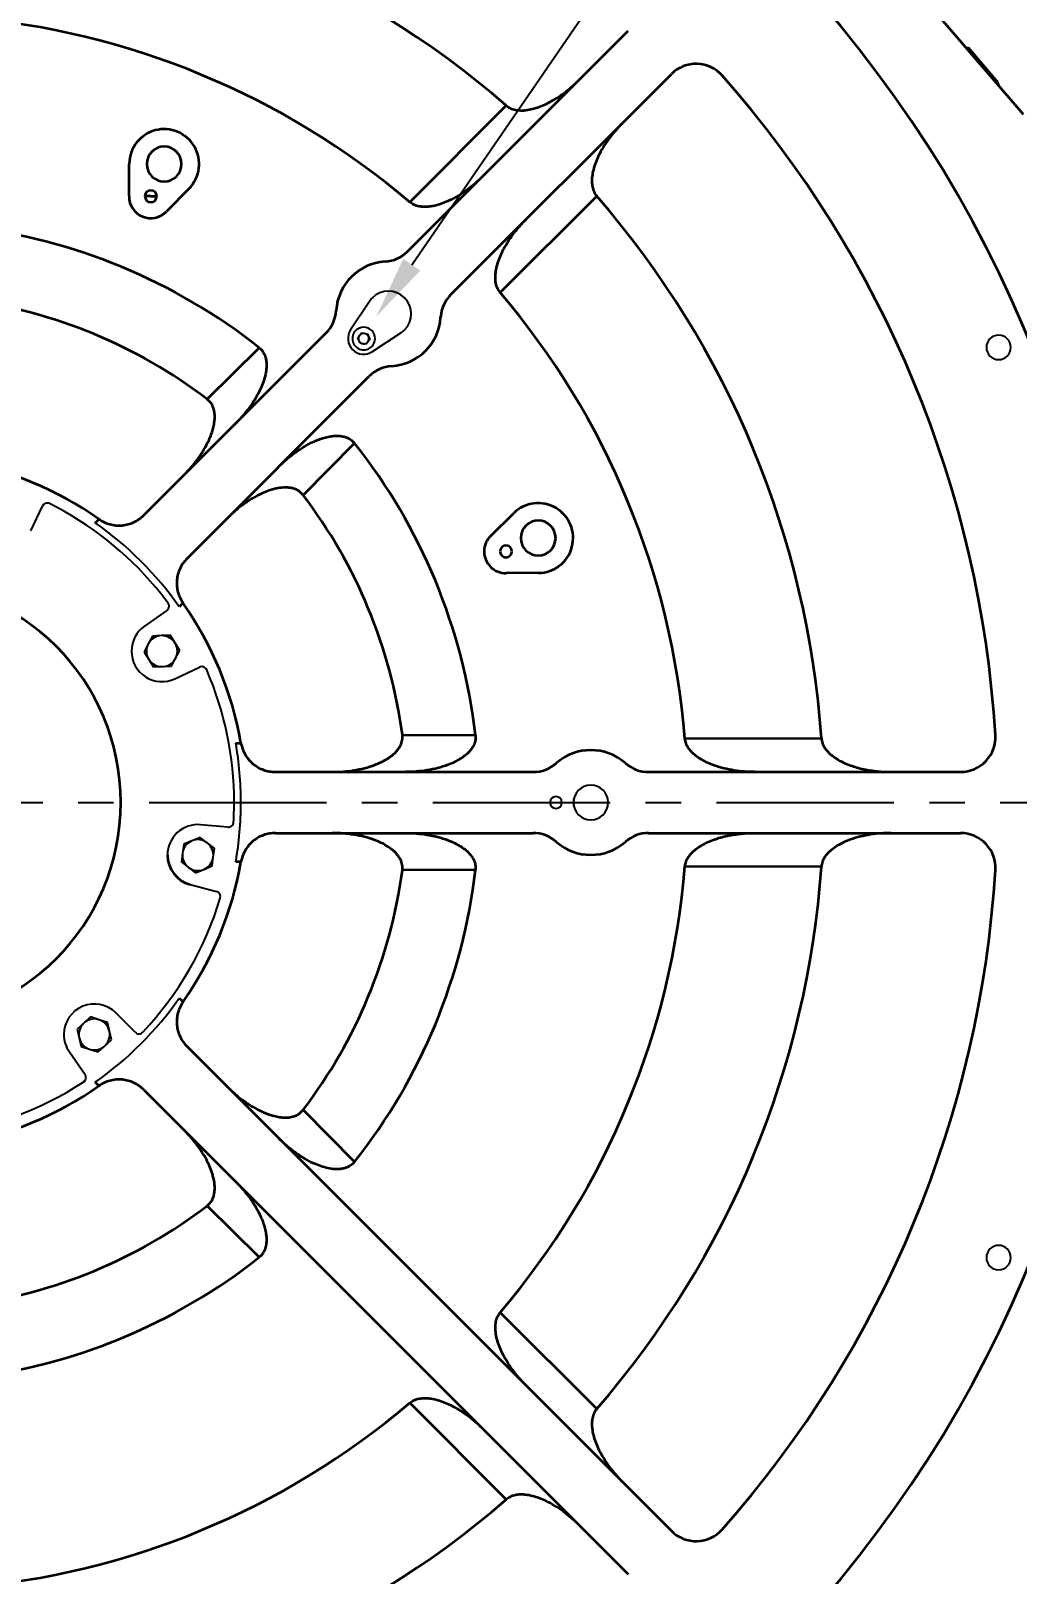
# Model space of a CAD drawing. Header units: millimetres. Extents: x -13 to 15102, y -1400 to 6249.
# Drawn here: x 1712 to 2277, y 2085 to 2969 of the extents above; entities that cross this region are included whole.
import ezdxf
from ezdxf import colors
from ezdxf.entities.mleader import LeaderData, LeaderLine
from ezdxf.math import Vec2, Vec3

# ---------------------------------------------------------------- set-up
doc = ezdxf.new("R2010")
doc.units = ezdxf.units.MM
doc.header["$LTSCALE"] = 2
doc.linetypes.add('CENTER', pattern=[10.16, 6.35, -1.27, 1.27, -1.27])
doc.linetypes.add('CENTER8', pattern=[6.35, 3.96875, -0.79375, 0.79375, -0.79375])
doc.layers.add('1轮廓实线层', color=7, linetype='Continuous')
doc.layers.add('3中心线层', color=1, linetype='CENTER8')
doc.styles.get("Standard").update_dxf_attribs({"font": 'isocp.shx', "height": 34, "bigfont": 'whgtxt.shx'})
doc.dimstyles.new('ISO-25', dxfattribs={"dimtxt": 34, "dimasz": 35, "dimexe": 10, "dimexo": 10, "dimgap": 10, "dimtad": 1, "dimdec": 4, "dimtxsty": 'Standard', "dimcen": 2.5, "dimclrd": 3, "dimclre": 3, "dimclrt": 2, "dimadec": 1, "dimazin": 2, "dimtfac": 1, "dimtdec": 4, "dimtmove": 0, "dimatfit": 3, "dimfxl": 1, "dimarcsym": 0})

# ---------------------------------------------------------------- blocks, each defined once
blk = doc.blocks.new('*D4358')
at = {"color": 3, "lineweight": -2}
for p, q in [((712.94, 2276.3), (712.94, 1325.32)), ((2560.67, 2276.3), (2560.67, 1325.32)), ((747.94, 1335.32), (2525.67, 1335.32))]:
    blk.add_line(p, q, dxfattribs=at)
at = {"color": 3}
for points in [[(747.94, 1341.15), (747.94, 1329.49), (712.94, 1335.32)], [(2525.67, 1329.49), (2525.67, 1341.15), (2560.67, 1335.32)]]:
    blk.add_solid(points, dxfattribs=at)
at = {"layer": 'Defpoints', "color": 0}
for p in [(712.94, 2286.3), (2560.67, 2286.3), (2560.67, 1335.32)]:
    blk.add_point(p, dxfattribs=at)
at = {"color": 2, "insert": (1636.81, 1364.02), "char_height": 34, "attachment_point": 5}
blk.add_mtext('1850(Max)', dxfattribs=at)

msp = doc.modelspace()

# ---------------------------------------------------------------- linework, layer by layer
at = {"layer": '1轮廓实线层', "lineweight": 35}
for p, q in [((2280.67421, 2921.06578), (2124.05064, 3103.51211)), ((1927.83289, 2842.55463), (2054.24409, 2968.96583)), ((1952.58164, 2817.80589), (2078.99283, 2944.21709)), ((1929.02332, 2870.88001), (1984.20387, 2926.22665)), ((1768.19701, 2874.26308), (1768.35094, 2892.80296)), ((1802.60932, 2878.61267), (1789.6085, 2865.39418)), ((1780.69658, 2874.15931), (1777.29658, 2874.15931)), ((1780.69658, 2874.15931), (1784.09657, 2874.15931)), ((2036.25365, 2874.17686), (1980.90701, 2818.99631)), ((1776.69814, 2691.41987), (1881.06217, 2795.78391)), ((1813.0037, 2757.89954), (1842.76616, 2787.41816)), ((1801.44687, 2666.67114), (1905.81091, 2771.03517)), ((1897.44516, 2732.73916), (1867.92654, 2702.97669)), ((1975.42118, 2679.5815), (1988.63967, 2692.58231)), ((2002.82996, 2658.32393), (1984.29008, 2658.17)), ((1924.82283, 2565.61693), (1966.74087, 2565.44451)), ((2086.75032, 2563.46793), (2164.90488, 2563.58536)), ((1852.14268, 2544.28061), (1999.73573, 2544.28061)), ((2065.87951, 2544.28061), (2244.65196, 2544.28061)), ((1852.14268, 2509.28061), (1999.73573, 2509.28061)), ((2065.87951, 2509.28061), (2244.65196, 2509.28061)), ((1966.74087, 2488.1167), (1924.82283, 2487.94429)), ((2164.90488, 2489.97586), (2086.75032, 2490.09329)), ((1801.44687, 2386.89008), (2078.99283, 2109.34413)), ((1776.69814, 2362.14135), (2054.24409, 2084.59539)), ((1867.92654, 2350.58453), (1897.44516, 2320.82206)), ((1842.76616, 2266.14306), (1813.0037, 2295.66168)), ((1980.90701, 2234.5649), (2036.25365, 2179.38436)), ((1984.20387, 2127.33457), (1929.02332, 2182.68121))]:
    msp.add_line(p, q, dxfattribs=at)
at = {"layer": '1轮廓实线层'}
for p, q in [((2248.30871, 2958.76748), (2249.21917, 2959.5491)), ((2249.21917, 2959.5491), (2265.5034, 2940.58007)), ((2265.5034, 2940.58007), (2266.76255, 2937.27106)), ((1905.97676, 2813.96309), (1895.17157, 2797.61535)), ((1899.2457, 2793.10802), (1901.35699, 2795.85436)), ((1901.35699, 2795.85436), (1904.79105, 2795.3991)), ((1904.79105, 2795.3991), (1906.11382, 2792.1975)), ((1907.64236, 2785.14457), (1923.99009, 2795.94976)), ((1900.56848, 2789.90642), (1899.2457, 2793.10802)), ((1904.00254, 2789.45116), (1900.56848, 2789.90642)), ((1906.11382, 2792.1975), (1904.00254, 2789.45116)), ((1711.97261, 2682.43819), (1718.61325, 2696.67909)), ((1789.91956, 2636.846), (1777.04815, 2627.83334)), ((1781.57079, 2622.16888), (1779.20337, 2617.63111)), ((1786.68433, 2622.38752), (1781.57079, 2622.16888)), ((1791.79787, 2622.60616), (1786.68433, 2622.38752)), ((1797.2901, 2613.96789), (1791.79787, 2622.60616)), ((1779.20337, 2617.63111), (1776.83595, 2613.09334)), ((1776.83595, 2613.09334), (1779.58206, 2608.7742)), ((1792.55525, 2604.89233), (1794.92268, 2609.43012)), ((1794.92268, 2609.43012), (1797.2901, 2613.96789)), ((1779.58206, 2608.7742), (1782.32817, 2604.45506)), ((1782.32817, 2604.45506), (1787.44171, 2604.6737)), ((1787.44171, 2604.6737), (1792.55525, 2604.89233)), ((1794.44211, 2597.70611), (1808.68301, 2604.34675)), ((2022.80762, 2526.78061), (2023.04482, 2526.78061)), ((2023.04482, 2526.78061), (2023.03889, 2528.91889)), ((2023.03889, 2524.64233), (2023.04482, 2526.78061)), ((1824.84684, 2512.67713), (1809.19353, 2514.04662)), ((1799.55629, 2502.89152), (1798.88365, 2497.8177)), ((1804.28666, 2504.8459), (1799.55629, 2502.89152)), ((1809.01704, 2506.80029), (1804.28666, 2504.8459)), ((1813.07477, 2503.68085), (1809.01704, 2506.80029)), ((1817.13251, 2500.56142), (1813.07477, 2503.68085)), ((1798.88365, 2497.8177), (1798.211, 2492.74388)), ((1815.78723, 2490.41379), (1816.45987, 2495.4876)), ((1816.45987, 2495.4876), (1817.13251, 2500.56142)), ((1798.211, 2492.74388), (1802.26873, 2489.62445)), ((1802.26873, 2489.62445), (1806.32647, 2486.50501)), ((1806.32647, 2486.50501), (1811.05686, 2488.4594)), ((1811.05686, 2488.4594), (1815.78723, 2490.41379)), ((1803.15267, 2479.78719), (1818.33035, 2475.72034)), ((1771.78847, 2395.10744), (1760.67763, 2406.21827)), ((1742.34806, 2400.41326), (1738.57139, 2396.95886)), ((1738.57139, 2396.95886), (1739.67467, 2391.96098)), ((1746.12472, 2403.86767), (1742.34806, 2400.41326)), ((1751.00465, 2402.32419), (1746.12472, 2403.86767)), ((1755.88458, 2400.78071), (1751.00465, 2402.32419)), ((1756.98785, 2395.78282), (1755.88458, 2400.78071)), ((1739.67467, 2391.96098), (1740.77794, 2386.96309)), ((1750.53781, 2383.87612), (1758.09113, 2390.78494)), ((1758.09113, 2390.78494), (1756.98785, 2395.78282)), ((1734.02853, 2383.85702), (1743.04119, 2370.9856)), ((1740.77794, 2386.96309), (1745.65788, 2385.4196)), ((1745.65788, 2385.4196), (1750.53781, 2383.87612))]:
    msp.add_line(p, q, dxfattribs=at)
at = {"layer": '1轮廓实线层', "lineweight": 35, "flags": 128}
for points in [[(1748.88989, 2686.99161), (1750.06376, 2688.2031), (1750.98615, 2689.15466)], [(1799.18166, 2640.95915), (1797.97054, 2639.78521), (1797.01861, 2638.86289)], [(1829.34803, 2560.81275), (1831.03474, 2560.83936), (1832.35983, 2560.85998)], [(1832.35983, 2492.70124), (1830.67333, 2492.72753), (1829.34803, 2492.74847)], [(1797.01861, 2414.69833), (1798.2301, 2413.52446), (1799.18166, 2412.60207)], [(1750.98615, 2364.40656), (1749.81221, 2365.61768), (1748.88989, 2366.56961)]]:
    msp.add_lwpolyline(points, dxfattribs=at)
at = {"layer": '1轮廓实线层', "lineweight": 35}
for centre, radius, start, end in [((1636.80761, 2526.78061), 699, 0, 180), ((1636.80761, 2526.78061), 529.37822, 48.98667641, 86.01332359), ((1636.80761, 2526.78061), 451.43594, 49.66145717, 85.33854283), ((2093.13498, 2930.07497), 20, 41.46970142, 135), ((1636.80761, 2526.78061), 629, 3.53029858, 41.46970142), ((1788.35025, 2892.6369), 20, 315.47568716, 179.52431284), ((1788.35025, 2892.6369), 10, 0, 180), ((1788.35025, 2892.6369), 10, 180, 0), ((1780.69658, 2874.15931), 12.5, 179.52431284, 180), ((1780.69658, 2874.15931), 3.4, 0, 180), ((1780.69658, 2874.15931), 12.5, 180, 315.47568716), ((1780.69658, 2874.15931), 3.4, 180, 0), ((1636.80761, 2526.78061), 529.37822, 3.98667641, 41.01332359), ((1636.80761, 2526.78061), 332.191, 51.68383859, 83.31616141), ((1913.69075, 2856.69676), 20, 273.59037789, 315), ((1916.8219, 2806.7949), 30, 93.59037789, 176.40962211), ((1636.80761, 2526.78061), 290.62178, 52.67951233, 82.32048767), ((1966.72376, 2803.66375), 20, 135, 176.40962211), ((1636.80761, 2526.78061), 451.43594, 4.66145717, 40.33854283), ((1866.92003, 2809.92604), 20, 315, 356.40962211), ((1916.8219, 2806.7949), 30, 273.59037789, 356.40962211), ((1919.95304, 2756.89303), 20, 93.59037789, 135), ((1636.80761, 2526.78061), 332.191, 6.68383859, 38.31616141), ((1636.80761, 2526.78061), 198.49955, 54.88579543, 80.11420457), ((1636.80761, 2526.78061), 290.62178, 7.67951233, 37.32048767), ((2002.66391, 2678.32325), 20, 270.47568716, 134.52431284), ((2002.66391, 2678.32325), 10, 0, 180), ((1984.18632, 2670.66958), 12.5, 134.52431284, 180), ((1984.18632, 2670.66958), 3.4, 0, 180), ((2002.66391, 2678.32325), 10, 180, 0), ((1984.18632, 2670.66958), 12.5, 180, 270.47568716), ((1984.18632, 2670.66958), 3.4, 180, 0), ((1636.80761, 2526.78061), 126.67806, 0, 180), ((1636.80761, 2526.78061), 198.49955, 9.88579543, 35.11420457), ((2244.65196, 2564.28061), 20, 270, 3.53029858), ((2032.80761, 2526.78061), 30, 48.59037789, 131.40962211), ((1999.73572, 2564.28061), 20, 270, 311.40962211), ((2065.8795, 2564.28061), 20, 228.59037789, 270), ((1636.80761, 2526.78061), 699, 180, 0), ((1636.80761, 2526.78061), 126.67806, 180, 0), ((1999.73572, 2489.28061), 20, 48.59037789, 90), ((2032.80761, 2526.78061), 30, 228.59037789, 311.40962211), ((2065.8795, 2489.28061), 20, 90, 131.40962211), ((2244.65196, 2489.28061), 20, 356.46970142, 90), ((1807.67176, 2496.65265), 17.46041, 180, 255), ((1636.80761, 2526.78061), 198.49955, 324.88579543, 350.11420457), ((1636.80761, 2526.78061), 290.62178, 322.67951233, 352.32048767), ((1636.80761, 2526.78061), 332.191, 321.68383859, 353.31616141), ((1636.80761, 2526.78061), 451.43594, 319.66145717, 355.33854283), ((1636.80761, 2526.78061), 529.37822, 318.98667641, 356.01332359), ((1636.80761, 2526.78061), 629, 318.53029858, 356.46970142), ((1636.80761, 2526.78061), 198.49955, 279.88579543, 305.11420457), ((1740.58979, 2369.25494), 2.98522, 303.60849101, 320.28297949), ((1636.80761, 2526.78061), 290.62178, 277.67951233, 307.32048767), ((1636.80761, 2526.78061), 332.191, 276.68383859, 308.31616141), ((1636.80761, 2526.78061), 451.43594, 274.66145717, 310.33854283), ((1636.80761, 2526.78061), 529.37822, 273.98667641, 311.01332359), ((2093.13498, 2123.48625), 20, 225, 318.53029858)]:
    msp.add_arc(centre, radius, start, end, dxfattribs=at)
at = {"layer": '1轮廓实线层'}
for centre, radius, start, end in [((1916.8219, 2806.7949), 13, 135, 146.53695903), ((1916.8219, 2806.7949), 13, 315, 135), ((1902.67976, 2792.65276), 9, 146.53695903, 303.46304097), ((1902.67976, 2792.65276), 6.5, 112.44828085, 292.44828085), ((1902.67976, 2792.65276), 6.5, 292.44828085, 112.44828085), ((1902.67976, 2792.65276), 3, 112.44828085, 142.44828085), ((1902.67976, 2792.65276), 3, 82.44828085, 112.44828085), ((1902.67976, 2792.65276), 3, 22.44828085, 82.44828085), ((1916.8219, 2806.7949), 13, 303.46304097, 315), ((1902.67976, 2792.65276), 3, 142.44828085, 202.44828085), ((1902.67976, 2792.65276), 3, 202.44828085, 262.44828085), ((1902.67976, 2792.65276), 3, 262.44828085, 292.44828085), ((1902.67976, 2792.65276), 3, 292.44828085, 322.44828085), ((1902.67976, 2792.65276), 3, 322.44828085, 22.44828085), ((2266.43151, 2787.57937), 7, 0, 180), ((2266.43151, 2787.57937), 7, 180, 0), ((1721.33646, 2695.39631), 3.01021, 80.33946657, 154.77706121), ((1721.33775, 2695.42145), 2.98522, 63.60849101, 80.28297949), ((1636.80761, 2526.78061), 191.62527, 40, 63.3815655), ((1636.80761, 2526.78061), 195.52493, 34.97631561, 55.02368439), ((1636.80761, 2526.78061), 191.62527, 36.6184345, 40), ((1788.18105, 2639.30661), 3.01281, 305.24261618, 359.76215858), ((1788.20136, 2639.30734), 2.9925, 359.74666623, 36.36927583), ((1787.06302, 2613.53061), 17.46041, 125, 180), ((1787.06302, 2613.53061), 8.865, 112.44828085, 172.44828085), ((1787.06302, 2613.53061), 8.865, 52.44828085, 112.44828085), ((1787.06302, 2613.53061), 8.865, 32.44828085, 92.44828085), ((1787.06302, 2613.53061), 8.865, 352.44828085, 52.44828085), ((1787.06302, 2613.53061), 17.46041, 180, 295), ((1787.06302, 2613.53061), 8.865, 172.44828085, 232.44828085), ((1787.06302, 2613.53061), 8.865, 292.44828085, 352.44828085), ((1787.06302, 2613.53061), 8.865, 232.44828085, 292.44828085), ((1809.94473, 2601.61786), 3.00645, 23.72690606, 114.81371945), ((1809.9617, 2601.63206), 2.98522, 23.60849101, 40.28297949), ((1636.80761, 2526.78061), 191.62527, 0, 23.3815655), ((1636.80761, 2526.78061), 195.52493, 0, 10.02368439), ((2012.80761, 2526.78061), 3.4, 0, 180), ((2032.80761, 2526.78061), 10, 0, 180), ((1636.80761, 2526.78061), 191.62527, 356.6184345, 0), ((1636.80761, 2526.78061), 195.52493, 349.97631561, 0), ((2012.80761, 2526.78061), 3.4, 180, 0), ((2032.80761, 2526.78061), 10, 180, 0), ((1807.67176, 2496.65265), 17.46041, 85, 180), ((1825.09914, 2515.67297), 3.00644, 265.1859978, 356.27331863), ((1807.67176, 2496.65265), 8.865, 112.44828085, 172.44828085), ((1807.67176, 2496.65265), 8.865, 52.44828085, 112.44828085), ((1807.67176, 2496.65265), 8.865, 352.44828085, 52.44828085), ((1807.67176, 2496.65265), 8.865, 172.44828085, 232.44828085), ((1807.67176, 2496.65265), 8.865, 292.44828085, 352.44828085), ((1807.67176, 2496.65265), 8.865, 232.44828085, 292.44828085), ((1636.80761, 2526.78061), 191.62527, 316.6184345, 343.3815655), ((1817.53995, 2472.81575), 3.01021, 0.33946657, 74.77706121), ((1817.56492, 2472.81885), 2.98522, 343.60849101, 0.28297949), ((1636.80761, 2526.78061), 195.52493, 304.97631561, 325.02368439), ((1748.33126, 2393.8719), 17.46041, 45, 180), ((1748.33126, 2393.8719), 8.865, 112.44828085, 172.44828085), ((1748.33126, 2393.8719), 8.865, 52.44828085, 112.44828085), ((1748.33126, 2393.8719), 8.865, 352.44828085, 52.44828085), ((1748.33126, 2393.8719), 17.46041, 180, 215), ((1748.33126, 2393.8719), 8.865, 172.44828085, 232.44828085), ((1748.33126, 2393.8719), 8.865, 292.44828085, 352.44828085), ((1773.90744, 2397.24023), 3.00647, 225.18614294, 316.27282103), ((1748.33126, 2393.8719), 8.865, 232.44828085, 292.44828085), ((1740.56632, 2369.26813), 3.01243, 0.06258618, 34.7592628), ((1636.80761, 2526.78061), 191.62527, 276.6184345, 303.3815655), ((1740.57953, 2369.26494), 2.99923, 303.66614698, 0.12377466), ((2266.43151, 2265.98185), 7, 0, 180), ((2266.43151, 2265.98185), 7, 180, 0)]:
    msp.add_arc(centre, radius, start, end, dxfattribs=at)
at = {"layer": '1轮廓实线层', "lineweight": 35}
for points, knots in [([(1984.20387, 2926.22665), (1984.59144, 2925.91773), (1985.37566, 2925.29265), (1986.69906, 2924.5875), (1988.10843, 2924.04064), (1989.69156, 2923.6361), (1991.48212, 2923.39049), (1993.48386, 2923.33969), (1996.15012, 2923.53308), (1999.44247, 2924.16694), (2003.24052, 2925.37226), (2008.14218, 2927.4494), (2013.92586, 2930.73905), (2020.37538, 2935.41784), (2024.23811, 2939.06677), (2026.1703, 2940.89202)], [0, 0, 0, 0, 0.031063038, 0.062854264, 0.093667773, 0.125818897, 0.165209235, 0.206888002, 0.251308195, 0.332831072, 0.416702511, 0.501070291, 0.666664679, 0.833261176, 1, 1, 1, 1]), ([(2050.91902, 2916.1433), (2049.54294, 2914.70711), (2046.79679, 2911.841), (2043.10286, 2907.16436), (2039.7739, 2902.21626), (2037.22526, 2897.52135), (2035.39424, 2893.20216), (2034.18931, 2889.3966), (2033.50213, 2885.8177), (2033.32352, 2882.52059), (2033.57122, 2880.00934), (2034.07354, 2878.07816), (2034.77498, 2876.19856), (2035.65912, 2874.98973), (2036.25365, 2874.17686)], [0, 0, 0, 0, 0.124838508, 0.249132123, 0.373654317, 0.498952853, 0.58389906, 0.667891674, 0.749170523, 0.812001955, 0.874712545, 0.906600324, 0.937193847, 1, 1, 1, 1]), ([(1970.91775, 2885.63949), (1969.48445, 2884.26598), (1966.62409, 2881.52495), (1961.95795, 2877.83653), (1957.02166, 2874.51095), (1952.33888, 2871.9625), (1948.03136, 2870.12835), (1944.23613, 2868.91751), (1940.66661, 2868.22041), (1937.37715, 2868.02757), (1934.86958, 2868.25934), (1932.93788, 2868.74545), (1931.05607, 2869.42837), (1929.84038, 2870.29652), (1929.02332, 2870.88001)], [0, 0, 0, 0, 0.124845735, 0.249147525, 0.373673116, 0.498976514, 0.583915943, 0.667904886, 0.749195451, 0.812028086, 0.874721143, 0.906640092, 0.93725251, 1, 1, 1, 1]), ([(1980.90701, 2818.99631), (1980.60343, 2819.3864), (1979.98881, 2820.17612), (1979.29902, 2821.50384), (1978.7663, 2822.91549), (1978.37506, 2824.4986), (1978.14186, 2826.28727), (1978.10191, 2828.28509), (1978.30637, 2830.94476), (1978.94914, 2834.22785), (1980.16032, 2838.01547), (1982.24043, 2842.90271), (1985.52862, 2848.67154), (1990.20115, 2855.10616), (1993.84432, 2858.96214), (1995.66649, 2860.89075)], [0, 0, 0, 0, 0.031042815, 0.062845975, 0.093653518, 0.125809688, 0.16520567, 0.206885805, 0.251294257, 0.332806881, 0.416669896, 0.501050343, 0.666552693, 0.833222132, 1, 1, 1, 1]), ([(1842.76616, 2787.41816), (1843.52891, 2786.69784), (1844.66827, 2785.62188), (1845.68462, 2783.78299), (1846.3269, 2782.17394), (1846.77185, 2780.30602), (1846.98133, 2778.22674), (1846.94801, 2775.47624), (1846.44131, 2772.05404), (1845.29835, 2768.05639), (1843.48324, 2763.53642), (1840.89839, 2758.62987), (1837.47499, 2753.45488), (1833.63906, 2748.55529), (1830.76949, 2745.55604), (1829.33485, 2744.05657)], [0, 0, 0, 0, 0.062688052, 0.093639204, 0.125715556, 0.16694442, 0.20886773, 0.25137391, 0.3324407, 0.416470923, 0.501436174, 0.625589776, 0.749958198, 0.874991698, 1, 1, 1, 1]), ([(1799.65456, 2714.37631), (1801.09344, 2715.88006), (1803.9652, 2718.8813), (1807.81281, 2723.79232), (1811.25988, 2728.99761), (1813.70586, 2733.64343), (1815.298, 2737.50687), (1816.28504, 2740.51504), (1816.99063, 2743.52364), (1817.36926, 2746.62802), (1817.32561, 2749.73399), (1816.79892, 2752.33823), (1816.00011, 2754.27912), (1814.95517, 2756.11674), (1813.7881, 2757.18294), (1813.0037, 2757.89954)], [0, 0, 0, 0, 0.124765817, 0.249010851, 0.373575977, 0.498821467, 0.563159697, 0.624012723, 0.688520398, 0.74819137, 0.81114918, 0.874144445, 0.906028207, 0.936840797, 1, 1, 1, 1]), ([(1854.08357, 2719.30784), (1855.58002, 2720.73973), (1858.56658, 2723.59747), (1863.45314, 2727.42655), (1868.63209, 2730.85786), (1873.25367, 2733.29421), (1877.09703, 2734.88263), (1880.08895, 2735.86934), (1883.08176, 2736.57825), (1886.16929, 2736.96561), (1889.25986, 2736.93843), (1891.85458, 2736.43638), (1893.79501, 2735.66435), (1895.63806, 2734.65022), (1896.71873, 2733.50738), (1897.44516, 2732.73916)], [0, 0, 0, 0, 0.1247673357, 0.2490077813, 0.3735597569, 0.4988098044, 0.5631409123, 0.6240221617, 0.6885047941, 0.7482055429, 0.8111433887, 0.8741226287, 0.9060238944, 0.9368290147, 1, 1, 1, 1]), ([(1867.92654, 2702.97669), (1867.21583, 2703.75565), (1866.15413, 2704.9193), (1864.32047, 2705.96646), (1862.71144, 2706.6307), (1860.83879, 2707.09507), (1858.75042, 2707.31994), (1855.98642, 2707.30035), (1852.54597, 2706.80206), (1848.52753, 2705.66123), (1843.98402, 2703.84253), (1839.05015, 2701.24693), (1833.84765, 2697.80704), (1828.92281, 2693.95168), (1825.90968, 2691.06882), (1824.40331, 2689.62756)], [0, 0, 0, 0, 0.062688825, 0.093648735, 0.125708311, 0.166922877, 0.208846823, 0.251380715, 0.332404096, 0.41642231, 0.501377156, 0.62550811, 0.750024726, 0.875028052, 1, 1, 1, 1]), ([(1750.98615, 2689.15466), (1751.97552, 2688.53158), (1753.95527, 2687.2848), (1757.27981, 2686.11003), (1760.74028, 2685.49333), (1764.25687, 2685.49993), (1767.72346, 2686.11316), (1771.01831, 2687.32554), (1774.09109, 2689.06336), (1775.82725, 2690.63268), (1776.69813, 2691.41987)], [0, 0, 0, 0, 0.124931753, 0.249990926, 0.374802095, 0.499970951, 0.624681383, 0.749930653, 0.874561109, 1, 1, 1, 1]), ([(1801.44688, 2666.67113), (1800.66264, 2665.80382), (1799.09352, 2664.0685), (1797.35666, 2661.0002), (1796.14169, 2657.70215), (1795.52777, 2654.23935), (1795.51986, 2650.71914), (1796.13458, 2647.262), (1797.30956, 2643.93292), (1798.55643, 2641.9523), (1799.18166, 2640.95915)], [0, 0, 0, 0, 0.124946824, 0.24999559, 0.374836029, 0.499969956, 0.624719854, 0.749931616, 0.874606303, 1, 1, 1, 1]), ([(1884.60799, 2544.28061), (1886.68875, 2544.32649), (1890.84158, 2544.41805), (1897.03487, 2545.17), (1903.15301, 2546.41323), (1908.16767, 2547.96876), (1912.02534, 2549.57482), (1914.85038, 2551.00395), (1917.47671, 2552.63245), (1919.93957, 2554.55984), (1922.10497, 2556.78696), (1923.57402, 2559.00085), (1924.38159, 2560.93813), (1924.94209, 2562.9764), (1924.87077, 2564.55556), (1924.82283, 2565.61693)], [0, 0, 0, 0, 0.124766149, 0.249010662, 0.373575874, 0.49882133, 0.563159283, 0.624012612, 0.688520203, 0.748191408, 0.811149054, 0.874144485, 0.906028373, 0.936840814, 1, 1, 1, 1]), ([(1966.74087, 2565.44451), (1966.77088, 2564.39582), (1966.81572, 2562.82935), (1966.23407, 2560.81039), (1965.55046, 2559.21847), (1964.54429, 2557.583), (1963.22214, 2555.96462), (1961.2537, 2554.04326), (1958.47552, 2551.98172), (1954.84057, 2549.96313), (1950.36099, 2548.05052), (1945.06377, 2546.40882), (1938.98379, 2545.17027), (1932.80685, 2544.41812), (1928.65697, 2544.32644), (1926.58224, 2544.28061)], [0, 0, 0, 0, 0.062688081, 0.093639364, 0.125715737, 0.166944403, 0.208868001, 0.251373762, 0.332440896, 0.41647115, 0.501436268, 0.625589663, 0.749958637, 0.874991559, 1, 1, 1, 1]), ([(1832.35983, 2560.85998), (1832.61884, 2559.71981), (1833.13712, 2557.4383), (1834.65723, 2554.25681), (1836.66809, 2551.37383), (1839.15936, 2548.89188), (1842.04423, 2546.87425), (1845.23131, 2545.40172), (1848.63292, 2544.45776), (1850.97025, 2544.33979), (1852.14268, 2544.28061)], [0, 0, 0, 0, 0.124931685, 0.249990798, 0.374802195, 0.499971111, 0.624681378, 0.749930364, 0.87456127, 1, 1, 1, 1]), ([(2126.81069, 2544.28061), (2124.82598, 2544.3229), (2120.8652, 2544.40728), (2114.95764, 2545.09865), (2109.11562, 2546.23755), (2104.00238, 2547.74677), (2099.65957, 2549.49569), (2096.11974, 2551.32315), (2093.10277, 2553.35425), (2090.64041, 2555.5439), (2089.03116, 2557.4809), (2088.00898, 2559.19054), (2087.16127, 2561.0041), (2086.9155, 2562.47759), (2086.75032, 2563.46793)], [0, 0, 0, 0, 0.124845465, 0.249147091, 0.37367309, 0.498975695, 0.583915458, 0.667904362, 0.749195325, 0.81202815, 0.874721075, 0.906640072, 0.937252267, 1, 1, 1, 1]), ([(2164.90488, 2563.58536), (2164.9605, 2563.09287), (2165.07303, 2562.09634), (2165.51016, 2560.66192), (2166.12013, 2559.27871), (2166.95339, 2557.87313), (2168.04593, 2556.43341), (2169.42544, 2554.98203), (2171.4475, 2553.23345), (2174.22373, 2551.35359), (2177.76167, 2549.5203), (2182.69641, 2547.523), (2189.11223, 2545.75948), (2196.98113, 2544.50738), (2202.29269, 2544.35622), (2204.94961, 2544.28061)], [0, 0, 0, 0, 0.0310630177, 0.0628544002, 0.0936678521, 0.1258183321, 0.1652095015, 0.2068880637, 0.2513081251, 0.3328304635, 0.4167024249, 0.5010698013, 0.6666646575, 0.833260701, 1, 1, 1, 1]), ([(1852.14268, 2509.28061), (1850.97486, 2509.22187), (1848.63827, 2509.10435), (1845.24051, 2508.16287), (1842.04932, 2506.68992), (1839.16666, 2504.67545), (1836.67188, 2502.19189), (1834.662, 2499.31264), (1833.13882, 2496.12779), (1832.61999, 2493.84561), (1832.35983, 2492.70124)], [0, 0, 0, 0, 0.124946775, 0.249995206, 0.37483599, 0.499970016, 0.624719787, 0.749931719, 0.874606729, 1, 1, 1, 1]), ([(1924.82283, 2487.94429), (1924.87108, 2488.99764), (1924.94316, 2490.5712), (1924.38703, 2492.60826), (1923.71894, 2494.21569), (1922.72318, 2495.86823), (1921.40547, 2497.50393), (1919.43715, 2499.4445), (1916.65206, 2501.52495), (1913.00391, 2503.55972), (1908.50514, 2505.48644), (1903.181, 2507.13988), (1897.0699, 2508.38619), (1890.86137, 2509.14246), (1886.69228, 2509.23456), (1884.60799, 2509.28061)], [0, 0, 0, 0, 0.062688715, 0.093648785, 0.125708302, 0.166922777, 0.208846839, 0.251380879, 0.33240398, 0.416422255, 0.501377257, 0.625508051, 0.750025186, 0.875027867, 1, 1, 1, 1]), ([(1926.58224, 2509.28061), (1928.65289, 2509.23497), (1932.78543, 2509.14389), (1938.94832, 2508.39611), (1945.03669, 2507.16037), (1950.02738, 2505.61516), (1953.86823, 2504.02068), (1956.68156, 2502.60278), (1959.29909, 2500.98784), (1961.7562, 2499.07853), (1963.92231, 2496.87392), (1965.4021, 2494.6842), (1966.22824, 2492.76618), (1966.81441, 2490.74586), (1966.77043, 2489.17359), (1966.74087, 2488.1167)], [0, 0, 0, 0, 0.124767527, 0.249007652, 0.373559909, 0.49880933, 0.563140687, 0.624022005, 0.688504787, 0.74820551, 0.81114321, 0.874122697, 0.906023407, 0.936828731, 1, 1, 1, 1]), ([(2086.75032, 2490.09329), (2086.81148, 2490.58379), (2086.93529, 2491.57681), (2087.3864, 2493.00341), (2088.00789, 2494.37829), (2088.85069, 2495.77436), (2089.95055, 2497.20406), (2091.335, 2498.64496), (2093.36022, 2500.38107), (2096.13625, 2502.24802), (2099.67092, 2504.06987), (2104.59758, 2506.05479), (2111.00185, 2507.8089), (2118.85579, 2509.05486), (2124.15849, 2509.20534), (2126.81069, 2509.28061)], [0, 0, 0, 0, 0.031042807, 0.062846004, 0.093654029, 0.125810064, 0.165206092, 0.206886434, 0.251294456, 0.332807343, 0.416670051, 0.501050492, 0.666552767, 0.833222518, 1, 1, 1, 1]), ([(2204.94961, 2509.28061), (2202.96104, 2509.23811), (2198.99257, 2509.1533), (2193.07368, 2508.45842), (2187.22089, 2507.31349), (2182.09893, 2505.79587), (2177.75007, 2504.03648), (2174.20716, 2502.19753), (2171.19057, 2500.15278), (2168.73283, 2497.94769), (2167.13229, 2495.99678), (2166.1219, 2494.27606), (2165.28886, 2492.45097), (2165.05927, 2490.97104), (2164.90488, 2489.97586)], [0, 0, 0, 0, 0.124838284, 0.249132269, 0.37365435, 0.498953859, 0.583899093, 0.667891594, 0.749170416, 0.812001993, 0.874713095, 0.906600724, 0.937194019, 1, 1, 1, 1]), ([(1799.18166, 2412.60207), (1798.55859, 2411.6127), (1797.3118, 2409.63295), (1796.13703, 2406.30841), (1795.52033, 2402.84794), (1795.52693, 2399.33135), (1796.14017, 2395.86476), (1797.35254, 2392.56991), (1799.09036, 2389.49713), (1800.65968, 2387.76097), (1801.44688, 2386.89009)], [0, 0, 0, 0, 0.124931753, 0.249990926, 0.374802095, 0.499970951, 0.624681383, 0.749930653, 0.874561109, 1, 1, 1, 1]), ([(1776.69813, 2362.14135), (1775.83082, 2362.92558), (1774.0955, 2364.4947), (1771.0272, 2366.23157), (1767.72915, 2367.44653), (1764.26636, 2368.06045), (1760.74614, 2368.06837), (1757.289, 2367.45364), (1753.95992, 2366.27866), (1751.97931, 2365.03179), (1750.98615, 2364.40656)], [0, 0, 0, 0, 0.124946824, 0.24999559, 0.374836029, 0.499969956, 0.624719854, 0.749931616, 0.874606303, 1, 1, 1, 1]), ([(1824.40331, 2363.93366), (1825.90706, 2362.49478), (1828.9083, 2359.62303), (1833.81932, 2355.77541), (1839.02462, 2352.32834), (1843.67044, 2349.88236), (1847.53387, 2348.29022), (1850.54204, 2347.30318), (1853.55064, 2346.59759), (1856.65502, 2346.21897), (1859.76099, 2346.26261), (1862.36523, 2346.7893), (1864.30613, 2347.58812), (1866.14374, 2348.63305), (1867.20994, 2349.80013), (1867.92654, 2350.58453)], [0, 0, 0, 0, 0.124765817, 0.249010851, 0.373575977, 0.498821467, 0.563159697, 0.624012723, 0.688520398, 0.74819137, 0.81114918, 0.874144445, 0.906028207, 0.936840797, 1, 1, 1, 1]), ([(1813.0037, 2295.66168), (1813.78265, 2296.37239), (1814.9463, 2297.43409), (1815.99346, 2299.26776), (1816.65771, 2300.87678), (1817.12207, 2302.74943), (1817.34695, 2304.8378), (1817.32735, 2307.6018), (1816.82906, 2311.04226), (1815.68824, 2315.06069), (1813.86954, 2319.6042), (1811.27393, 2324.53808), (1807.83404, 2329.74057), (1803.97869, 2334.66541), (1801.09582, 2337.67854), (1799.65456, 2339.18491)], [0, 0, 0, 0, 0.062688825, 0.093648735, 0.125708311, 0.166922877, 0.208846823, 0.251380715, 0.332404096, 0.41642231, 0.501377156, 0.62550811, 0.750024726, 0.875028052, 1, 1, 1, 1]), ([(1897.44516, 2320.82206), (1896.72484, 2320.05931), (1895.64888, 2318.91996), (1893.80999, 2317.9036), (1892.20094, 2317.26132), (1890.33302, 2316.81638), (1888.25374, 2316.60689), (1885.50325, 2316.64021), (1882.08104, 2317.14691), (1878.08339, 2318.28987), (1873.56342, 2320.10498), (1868.65687, 2322.68983), (1863.48188, 2326.11324), (1858.58229, 2329.94916), (1855.58304, 2332.81873), (1854.08357, 2334.25338)], [0, 0, 0, 0, 0.062688052, 0.093639204, 0.125715556, 0.16694442, 0.20886773, 0.25137391, 0.3324407, 0.416470923, 0.501436174, 0.625589776, 0.749958198, 0.874991698, 1, 1, 1, 1]), ([(1829.33485, 2309.50465), (1830.76674, 2308.0082), (1833.62447, 2305.02164), (1837.45355, 2300.13508), (1840.88487, 2294.95613), (1843.32121, 2290.33456), (1844.90963, 2286.49119), (1845.89634, 2283.49927), (1846.60526, 2280.50646), (1846.99261, 2277.41893), (1846.96543, 2274.32836), (1846.46338, 2271.73364), (1845.69135, 2269.79321), (1844.67722, 2267.95016), (1843.53438, 2266.86949), (1842.76616, 2266.14306)], [0, 0, 0, 0, 0.1247673357, 0.2490077813, 0.3735597569, 0.4988098044, 0.5631409123, 0.6240221617, 0.6885047941, 0.7482055429, 0.8111433887, 0.8741226287, 0.9060238944, 0.9368290147, 1, 1, 1, 1]), ([(1995.66649, 2192.67047), (1994.29299, 2194.10377), (1991.55195, 2196.96413), (1987.86353, 2201.63027), (1984.53795, 2206.56656), (1981.9895, 2211.24934), (1980.15535, 2215.55686), (1978.94452, 2219.35209), (1978.24742, 2222.92161), (1978.05457, 2226.21107), (1978.28634, 2228.71864), (1978.77245, 2230.65034), (1979.45537, 2232.53215), (1980.32352, 2233.74784), (1980.90701, 2234.5649)], [0, 0, 0, 0, 0.124845735, 0.249147525, 0.373673116, 0.498976514, 0.583915943, 0.667904886, 0.749195451, 0.812028086, 0.874721143, 0.906640092, 0.93725251, 1, 1, 1, 1]), ([(1929.02332, 2182.68121), (1929.4134, 2182.9848), (1930.20312, 2183.59941), (1931.53084, 2184.2892), (1932.94249, 2184.82192), (1934.5256, 2185.21316), (1936.31427, 2185.44636), (1938.31209, 2185.48631), (1940.97176, 2185.28186), (1944.25485, 2184.63908), (1948.04248, 2183.4279), (1952.92971, 2181.3478), (1958.69854, 2178.05961), (1965.13316, 2173.38707), (1968.98914, 2169.7439), (1970.91775, 2167.92173)], [0, 0, 0, 0, 0.031042815, 0.062845975, 0.093653518, 0.125809688, 0.16520567, 0.206885805, 0.251294257, 0.332806881, 0.416669896, 0.501050343, 0.666552693, 0.833222132, 1, 1, 1, 1]), ([(2036.25365, 2179.38436), (2035.94473, 2178.99678), (2035.31965, 2178.21256), (2034.6145, 2176.88916), (2034.06764, 2175.4798), (2033.6631, 2173.89666), (2033.41749, 2172.1061), (2033.36669, 2170.10436), (2033.56008, 2167.4381), (2034.19394, 2164.14576), (2035.39926, 2160.3477), (2037.47641, 2155.44604), (2040.76605, 2149.66236), (2045.44484, 2143.21285), (2049.09377, 2139.35011), (2050.91902, 2137.41792)], [0, 0, 0, 0, 0.031063038, 0.062854264, 0.093667773, 0.125818897, 0.165209235, 0.206888002, 0.251308195, 0.332831072, 0.416702511, 0.501070291, 0.666664679, 0.833261176, 1, 1, 1, 1]), ([(2026.1703, 2112.6692), (2024.73411, 2114.04528), (2021.868, 2116.79143), (2017.19136, 2120.48536), (2012.24326, 2123.81433), (2007.54835, 2126.36296), (2003.22916, 2128.19398), (1999.42361, 2129.39891), (1995.8447, 2130.08609), (1992.54759, 2130.2647), (1990.03634, 2130.017), (1988.10516, 2129.51468), (1986.22556, 2128.81324), (1985.01673, 2127.9291), (1984.20387, 2127.33457)], [0, 0, 0, 0, 0.124838508, 0.249132123, 0.373654317, 0.498952853, 0.58389906, 0.667891674, 0.749170523, 0.812001955, 0.874712545, 0.906600324, 0.937193847, 1, 1, 1, 1])]:
    msp.add_open_spline(points, degree=3, knots=knots, dxfattribs=at)
at = {"layer": '3中心线层', "linetype": 'CENTER', "ltscale": 8}
msp.add_line((804.36762, 2526.78061), (2469.2476, 2526.78061), dxfattribs=at)

# ---------------------------------------------------------------- dimensions: what is measured, and where the dimension line sits
at = {"color": 0}
dim = msp.add_linear_dim(base=(2560.67329, 1335.32106), p1=(712.94194, 2286.297), p2=(2560.67329, 2286.297), text='1850(Max)', dimstyle='ISO-25', override={"dimtxsty": 'Standard', "dimtolj": 0}, dxfattribs=at)
dim.commit()
dim.dimension.update_dxf_attribs({"geometry": '*D4358', "text_midpoint": (1636.80761, 1364.02106)})

# ---------------------------------------------------------------- leaders
at = {"color": 2, "ltscale": 10}
ml = msp.add_multileader_mtext('Standard', dxfattribs=at)
ml.set_content('상부SHEAVE 보호COVER', color=2)
ml.set_leader_properties(color=3)
ml.build(insert=Vec2(0, 0))
ml.multileader.update_dxf_attribs({"dogleg_length": 11.52, "arrow_head_size": 36})
ctx = ml.context
ctx.base_point, ctx.char_height, ctx.arrow_head_size, ctx.landing_gap_size, ctx.plane_origin = Vec3(2127.838, 3463.15038), 40.32, 36, 14.4, Vec3(3265.66459, 2772.11641)
ctx.text_align_type = 2
notes = []
notes.append((ctx, [(0, (1, 1, 0), (2745.574, 3463.15038), (-1, 0), 11.52, [(0, [(3350.86139, 2951.41483)], 0, [])])]))
ctx.mtext.insert, ctx.mtext.alignment, ctx.mtext.flow_direction = Vec3(2719.654, 3483.73038), 3, 5
ml = msp.add_multileader_mtext('Standard', dxfattribs=at)
ml.set_content('ROPE RETAINER\\P(2곳)', color=2)
ml.set_leader_properties(color=3)
ml.build(insert=Vec2(0, 0))
ml.multileader.update_dxf_attribs({"dogleg_length": 11.52, "arrow_head_size": 36})
ctx = ml.context
ctx.base_point, ctx.char_height, ctx.arrow_head_size, ctx.landing_gap_size, ctx.plane_origin = Vec3(2260.81474, 3300.04329), 40.32, 36, 14.4, Vec3(1465.00996, 2749.43048)
notes.append((ctx, [(0, (1, 1, 0), (2249.29474, 3300.04329), (1, 0), 11.52, [(0, [(1909.87164, 2805.25508)], 0, [])])]))
ctx.mtext.insert, ctx.mtext.flow_direction = Vec3(2275.21474, 3321.21129), 5
for ctx, leaders in notes:
    for number, flags, end, landing, length, lines in leaders:
        leader = LeaderData()
        leader.index, (leader.has_last_leader_line, leader.has_dogleg_vector, leader.attachment_direction) = number, flags
        leader.last_leader_point, leader.dogleg_vector, leader.dogleg_length = Vec3(end), Vec3(landing), length
        for number, points, colour, breaks in lines:
            line = LeaderLine()
            line.index, line.vertices, line.color, line.breaks = number, Vec3.list(points), colors.encode_raw_color(colour), breaks
            leader.lines.append(line)
        ctx.leaders.append(leader)

doc.saveas('drawing.dxf')
